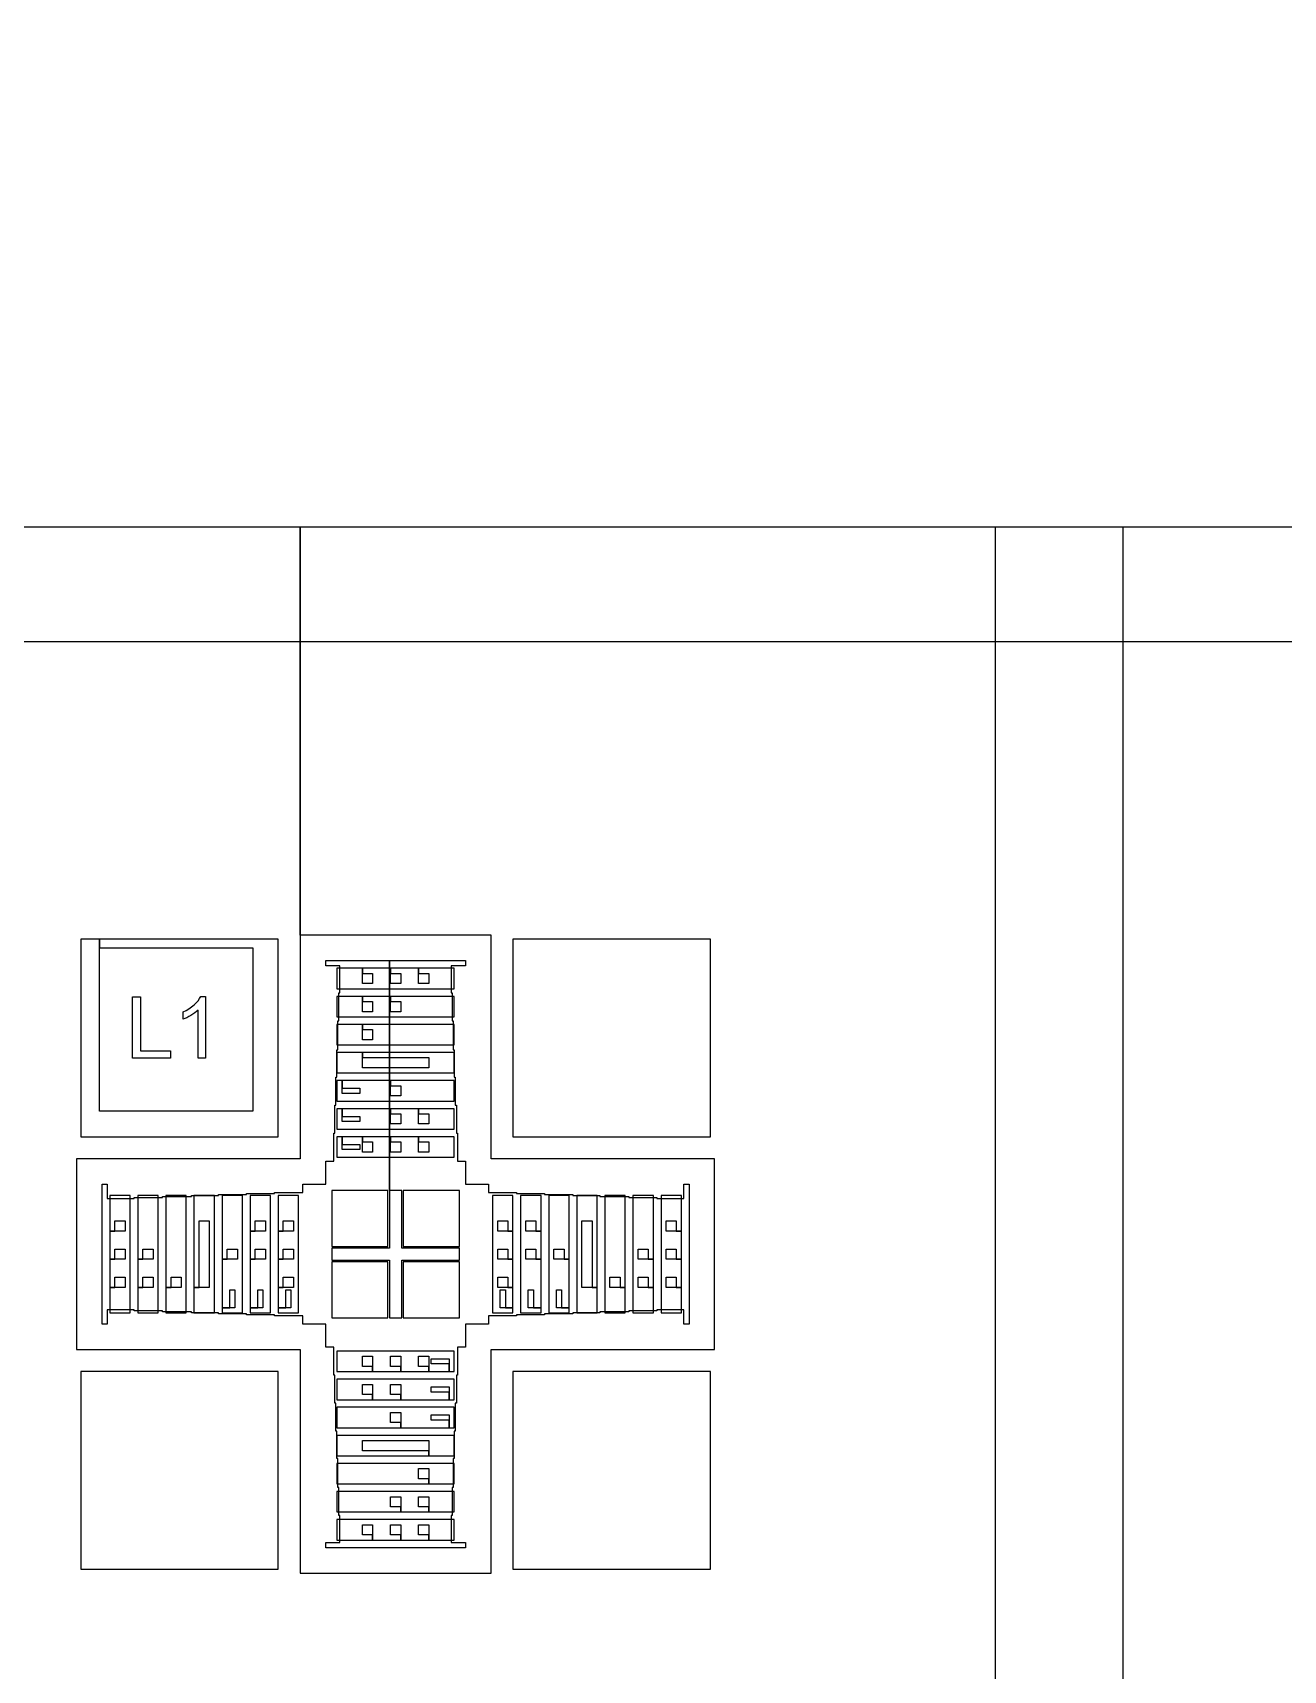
# Model space of a CAD drawing. Extents: x -45.2 to 45.2, y -25 to 2.
# Drawn here: x 42.222 to 42.835, y 0.396 to 1.198 of the extents above; entities that cross this region are included whole.
import ezdxf

# ---------------------------------------------------------------- set-up
doc = ezdxf.new("R2010")
doc.units = 0
doc.header["$MEASUREMENT"] = 0
for name, color, linetype in [('CHAMBERS', 3, 'Continuous'), ('MARKS', 1, 'Continuous'), ('SIEVE', 2, 'Continuous')]:
    doc.layers.add(name, color=color, linetype=linetype)

# ---------------------------------------------------------------- blocks, each defined once
blk = doc.blocks.new('ALIGNRIGHT')
at = {"layer": 'CHAMBERS', "linetype": 'Continuous'}
for points in [[(0, 2.9), (4.1, 2.9), (4.1, 4), (0, 4), (0, 2.9)], [(0, 2.9), (4.1, 2.9), (4.1, 4), (0, 4), (0, 2.9)], [(2.30625, 2.95625), (2.30625, 2.24375), (1.59375, 2.24375), (1.59375, 2.95625), (1.90325, 2.95625), (1.90325, 2.75625), (1.90325, 2.64675), (1.79375, 2.64675), (1.79375, 2.55325), (1.90325, 2.55325), (1.90325, 2.44375), (1.99675, 2.44375), (1.99675, 2.55325), (2.10625, 2.55325), (2.10625, 2.64675), (1.99675, 2.64675), (1.99675, 2.75625), (1.90325, 2.75625), (1.90325, 2.95625), (2.30625, 2.95625)], [(2.30625, 2.95625), (2.30625, 2.24375), (1.59375, 2.24375), (1.59375, 2.95625), (1.90325, 2.95625), (1.90325, 2.75625), (1.90325, 2.64675), (1.79375, 2.64675), (1.79375, 2.55325), (1.90325, 2.55325), (1.90325, 2.44375), (1.99675, 2.44375), (1.99675, 2.55325), (2.10625, 2.55325), (2.10625, 2.64675), (1.99675, 2.64675), (1.99675, 2.75625), (1.90325, 2.75625), (1.90325, 2.95625), (2.30625, 2.95625)]]:
    blk.add_lwpolyline(points, close=True, dxfattribs=at)
at = {"layer": 'MARKS', "linetype": 'Continuous'}
for points in [[(1.14575, 2.75425), (1.14575, 2.6575), (1.2425, 2.6575), (1.2425, 2.75425), (1.155, 2.75425), (1.155, 2.75), (1.23, 2.75), (1.23, 2.67), (1.155, 2.67), (1.155, 2.75425), (1.14575, 2.75425)], [(1.14575, 2.75425), (1.14575, 2.6575), (1.2425, 2.6575), (1.2425, 2.75425), (1.155, 2.75425), (1.155, 2.75), (1.23, 2.75), (1.23, 2.67), (1.155, 2.67), (1.155, 2.75425), (1.14575, 2.75425)], [(1.3575, 2.6575), (1.45425, 2.6575), (1.45425, 2.75425), (1.3575, 2.75425), (1.3575, 2.6575)], [(1.3575, 2.6575), (1.45425, 2.6575), (1.45425, 2.75425), (1.3575, 2.75425), (1.3575, 2.6575)], [(1.27125, 2.74), (1.27125, 2.73), (1.32875, 2.73), (1.32875, 2.74), (1.31125, 2.74), (1.31125, 2.7375), (1.31625, 2.7375), (1.31625, 2.7325), (1.31125, 2.7325), (1.31125, 2.74), (1.2975, 2.74), (1.2975, 2.7375), (1.3025, 2.7375), (1.3025, 2.7325), (1.2975, 2.7325), (1.2975, 2.74), (1.28375, 2.74), (1.28375, 2.7375), (1.28875, 2.7375), (1.28875, 2.7325), (1.28375, 2.7325), (1.28375, 2.74), (1.27125, 2.74)], [(1.27125, 2.74), (1.27125, 2.73), (1.32875, 2.73), (1.32875, 2.74), (1.31125, 2.74), (1.31125, 2.7375), (1.31625, 2.7375), (1.31625, 2.7325), (1.31125, 2.7325), (1.31125, 2.74), (1.2975, 2.74), (1.2975, 2.7375), (1.3025, 2.7375), (1.3025, 2.7325), (1.2975, 2.7325), (1.2975, 2.74), (1.28375, 2.74), (1.28375, 2.7375), (1.28875, 2.7375), (1.28875, 2.7325), (1.28375, 2.7325), (1.28375, 2.74), (1.27125, 2.74)], [(1.17107, 2.696), (1.17107, 2.726), (1.17504, 2.726), (1.17504, 2.69954), (1.189815, 2.69954), (1.189815, 2.696), (1.17107, 2.696)], [(1.17107, 2.696), (1.17107, 2.726), (1.17504, 2.726), (1.17504, 2.69954), (1.189815, 2.69954), (1.189815, 2.696), (1.17107, 2.696)], [(1.206923, 2.696), (1.20324, 2.696), (1.20324, 2.719472), (1.202503, 2.718837), (1.201685, 2.718203), (1.200764, 2.717568), (1.199741, 2.716934), (1.198676, 2.71632), (1.197694, 2.715809), (1.196753, 2.715379), (1.195873, 2.715031), (1.195873, 2.718592), (1.197367, 2.719349), (1.198758, 2.720188), (1.200068, 2.721109), (1.201275, 2.722111), (1.20234, 2.723135), (1.20324, 2.724137), (1.203977, 2.72514), (1.20455, 2.726122), (1.206923, 2.726122), (1.206923, 2.696)], [(1.206923, 2.696), (1.20324, 2.696), (1.20324, 2.719472), (1.202503, 2.718837), (1.201685, 2.718203), (1.200764, 2.717568), (1.199741, 2.716934), (1.198676, 2.71632), (1.197694, 2.715809), (1.196753, 2.715379), (1.195873, 2.715031), (1.195873, 2.718592), (1.197367, 2.719349), (1.198758, 2.720188), (1.200068, 2.721109), (1.201275, 2.722111), (1.20234, 2.723135), (1.20324, 2.724137), (1.203977, 2.72514), (1.20455, 2.726122), (1.206923, 2.726122), (1.206923, 2.696)], [(1.27125, 2.72625), (1.27125, 2.71625), (1.32875, 2.71625), (1.32875, 2.72625), (1.2975, 2.72625), (1.2975, 2.72375), (1.3025, 2.72375), (1.3025, 2.71875), (1.2975, 2.71875), (1.2975, 2.72625), (1.28375, 2.72625), (1.28375, 2.72375), (1.28875, 2.72375), (1.28875, 2.71875), (1.28375, 2.71875), (1.28375, 2.72625), (1.27125, 2.72625)], [(1.27125, 2.72625), (1.27125, 2.71625), (1.32875, 2.71625), (1.32875, 2.72625), (1.2975, 2.72625), (1.2975, 2.72375), (1.3025, 2.72375), (1.3025, 2.71875), (1.2975, 2.71875), (1.2975, 2.72625), (1.28375, 2.72625), (1.28375, 2.72375), (1.28875, 2.72375), (1.28875, 2.71875), (1.28375, 2.71875), (1.28375, 2.72625), (1.27125, 2.72625)], [(1.27125, 2.7125), (1.27125, 2.7025), (1.32875, 2.7025), (1.32875, 2.7125), (1.28375, 2.7125), (1.28375, 2.71), (1.28875, 2.71), (1.28875, 2.705), (1.28375, 2.705), (1.28375, 2.7125), (1.27125, 2.7125)], [(1.27125, 2.7125), (1.27125, 2.7025), (1.32875, 2.7025), (1.32875, 2.7125), (1.28375, 2.7125), (1.28375, 2.71), (1.28875, 2.71), (1.28875, 2.705), (1.28375, 2.705), (1.28375, 2.7125), (1.27125, 2.7125)], [(1.27125, 2.69875), (1.27125, 2.68875), (1.32875, 2.68875), (1.32875, 2.69875), (1.28375, 2.69875), (1.28375, 2.69625), (1.31625, 2.69625), (1.31625, 2.69125), (1.28375, 2.69125), (1.28375, 2.69875), (1.27125, 2.69875)], [(1.27125, 2.69875), (1.27125, 2.68875), (1.32875, 2.68875), (1.32875, 2.69875), (1.28375, 2.69875), (1.28375, 2.69625), (1.31625, 2.69625), (1.31625, 2.69125), (1.28375, 2.69125), (1.28375, 2.69875), (1.27125, 2.69875)], [(1.27125, 2.685), (1.27125, 2.675), (1.32875, 2.675), (1.32875, 2.685), (1.2975, 2.685), (1.2975, 2.6825), (1.3025, 2.6825), (1.3025, 2.6775), (1.2975, 2.6775), (1.2975, 2.685), (1.27375, 2.685), (1.27375, 2.68125), (1.2825, 2.68125), (1.2825, 2.67875), (1.27375, 2.67875), (1.27375, 2.685), (1.27125, 2.685)], [(1.27125, 2.685), (1.27125, 2.675), (1.32875, 2.675), (1.32875, 2.685), (1.2975, 2.685), (1.2975, 2.6825), (1.3025, 2.6825), (1.3025, 2.6775), (1.2975, 2.6775), (1.2975, 2.685), (1.27375, 2.685), (1.27375, 2.68125), (1.2825, 2.68125), (1.2825, 2.67875), (1.27375, 2.67875), (1.27375, 2.685), (1.27125, 2.685)], [(1.27125, 2.67125), (1.27125, 2.66125), (1.32875, 2.66125), (1.32875, 2.67125), (1.31125, 2.67125), (1.31125, 2.66875), (1.31625, 2.66875), (1.31625, 2.66375), (1.31125, 2.66375), (1.31125, 2.67125), (1.2975, 2.67125), (1.2975, 2.66875), (1.3025, 2.66875), (1.3025, 2.66375), (1.2975, 2.66375), (1.2975, 2.67125), (1.27375, 2.67125), (1.27375, 2.6675), (1.2825, 2.6675), (1.2825, 2.665), (1.27375, 2.665), (1.27375, 2.67125), (1.27125, 2.67125)], [(1.27125, 2.67125), (1.27125, 2.66125), (1.32875, 2.66125), (1.32875, 2.67125), (1.31125, 2.67125), (1.31125, 2.66875), (1.31625, 2.66875), (1.31625, 2.66375), (1.31125, 2.66375), (1.31125, 2.67125), (1.2975, 2.67125), (1.2975, 2.66875), (1.3025, 2.66875), (1.3025, 2.66375), (1.2975, 2.66375), (1.2975, 2.67125), (1.27375, 2.67125), (1.27375, 2.6675), (1.2825, 2.6675), (1.2825, 2.665), (1.27375, 2.665), (1.27375, 2.67125), (1.27125, 2.67125)], [(1.27125, 2.6575), (1.27125, 2.6475), (1.32875, 2.6475), (1.32875, 2.6575), (1.31125, 2.6575), (1.31125, 2.655), (1.31625, 2.655), (1.31625, 2.65), (1.31125, 2.65), (1.31125, 2.6575), (1.2975, 2.6575), (1.2975, 2.655), (1.3025, 2.655), (1.3025, 2.65), (1.2975, 2.65), (1.2975, 2.6575), (1.28375, 2.6575), (1.28375, 2.655), (1.28875, 2.655), (1.28875, 2.65), (1.28375, 2.65), (1.28375, 2.6575), (1.27375, 2.6575), (1.27375, 2.65375), (1.2825, 2.65375), (1.2825, 2.65125), (1.27375, 2.65125), (1.27375, 2.6575), (1.27125, 2.6575)], [(1.27125, 2.6575), (1.27125, 2.6475), (1.32875, 2.6475), (1.32875, 2.6575), (1.31125, 2.6575), (1.31125, 2.655), (1.31625, 2.655), (1.31625, 2.65), (1.31125, 2.65), (1.31125, 2.6575), (1.2975, 2.6575), (1.2975, 2.655), (1.3025, 2.655), (1.3025, 2.65), (1.2975, 2.65), (1.2975, 2.6575), (1.28375, 2.6575), (1.28375, 2.655), (1.28875, 2.655), (1.28875, 2.65), (1.28375, 2.65), (1.28375, 2.6575), (1.27375, 2.6575), (1.27375, 2.65375), (1.2825, 2.65375), (1.2825, 2.65125), (1.27375, 2.65125), (1.27375, 2.6575), (1.27125, 2.6575)], [(1.26875, 2.60375), (1.29625, 2.60375), (1.29625, 2.63125), (1.26875, 2.63125), (1.26875, 2.60375)], [(1.26875, 2.60375), (1.29625, 2.60375), (1.29625, 2.63125), (1.26875, 2.63125), (1.26875, 2.60375)], [(1.30375, 2.60375), (1.33125, 2.60375), (1.33125, 2.63125), (1.30375, 2.63125), (1.30375, 2.60375)], [(1.30375, 2.60375), (1.33125, 2.60375), (1.33125, 2.63125), (1.30375, 2.63125), (1.30375, 2.60375)], [(1.16, 2.57125), (1.17, 2.57125), (1.17, 2.62875), (1.16, 2.62875), (1.16, 2.61125), (1.1625, 2.61125), (1.1625, 2.61625), (1.1675, 2.61625), (1.1675, 2.61125), (1.16, 2.61125), (1.16, 2.5975), (1.1625, 2.5975), (1.1625, 2.6025), (1.1675, 2.6025), (1.1675, 2.5975), (1.16, 2.5975), (1.16, 2.58375), (1.1625, 2.58375), (1.1625, 2.58875), (1.1675, 2.58875), (1.1675, 2.58375), (1.16, 2.58375), (1.16, 2.57125)], [(1.16, 2.57125), (1.17, 2.57125), (1.17, 2.62875), (1.16, 2.62875), (1.16, 2.61125), (1.1625, 2.61125), (1.1625, 2.61625), (1.1675, 2.61625), (1.1675, 2.61125), (1.16, 2.61125), (1.16, 2.5975), (1.1625, 2.5975), (1.1625, 2.6025), (1.1675, 2.6025), (1.1675, 2.5975), (1.16, 2.5975), (1.16, 2.58375), (1.1625, 2.58375), (1.1625, 2.58875), (1.1675, 2.58875), (1.1675, 2.58375), (1.16, 2.58375), (1.16, 2.57125)], [(1.17375, 2.57125), (1.18375, 2.57125), (1.18375, 2.62875), (1.17375, 2.62875), (1.17375, 2.5975), (1.17625, 2.5975), (1.17625, 2.6025), (1.18125, 2.6025), (1.18125, 2.5975), (1.17375, 2.5975), (1.17375, 2.58375), (1.17625, 2.58375), (1.17625, 2.58875), (1.18125, 2.58875), (1.18125, 2.58375), (1.17375, 2.58375), (1.17375, 2.57125)], [(1.17375, 2.57125), (1.18375, 2.57125), (1.18375, 2.62875), (1.17375, 2.62875), (1.17375, 2.5975), (1.17625, 2.5975), (1.17625, 2.6025), (1.18125, 2.6025), (1.18125, 2.5975), (1.17375, 2.5975), (1.17375, 2.58375), (1.17625, 2.58375), (1.17625, 2.58875), (1.18125, 2.58875), (1.18125, 2.58375), (1.17375, 2.58375), (1.17375, 2.57125)], [(1.1875, 2.57125), (1.1975, 2.57125), (1.1975, 2.62875), (1.1875, 2.62875), (1.1875, 2.58375), (1.19, 2.58375), (1.19, 2.58875), (1.195, 2.58875), (1.195, 2.58375), (1.1875, 2.58375), (1.1875, 2.57125)], [(1.1875, 2.57125), (1.1975, 2.57125), (1.1975, 2.62875), (1.1875, 2.62875), (1.1875, 2.58375), (1.19, 2.58375), (1.19, 2.58875), (1.195, 2.58875), (1.195, 2.58375), (1.1875, 2.58375), (1.1875, 2.57125)], [(1.20125, 2.57125), (1.21125, 2.57125), (1.21125, 2.62875), (1.20125, 2.62875), (1.20125, 2.58375), (1.20375, 2.58375), (1.20375, 2.61625), (1.20875, 2.61625), (1.20875, 2.58375), (1.20125, 2.58375), (1.20125, 2.57125)], [(1.20125, 2.57125), (1.21125, 2.57125), (1.21125, 2.62875), (1.20125, 2.62875), (1.20125, 2.58375), (1.20375, 2.58375), (1.20375, 2.61625), (1.20875, 2.61625), (1.20875, 2.58375), (1.20125, 2.58375), (1.20125, 2.57125)], [(1.215, 2.57125), (1.225, 2.57125), (1.225, 2.62875), (1.215, 2.62875), (1.215, 2.5975), (1.2175, 2.5975), (1.2175, 2.6025), (1.2225, 2.6025), (1.2225, 2.5975), (1.215, 2.5975), (1.215, 2.57375), (1.21875, 2.57375), (1.21875, 2.5825), (1.22125, 2.5825), (1.22125, 2.57375), (1.215, 2.57375), (1.215, 2.57125)], [(1.215, 2.57125), (1.225, 2.57125), (1.225, 2.62875), (1.215, 2.62875), (1.215, 2.5975), (1.2175, 2.5975), (1.2175, 2.6025), (1.2225, 2.6025), (1.2225, 2.5975), (1.215, 2.5975), (1.215, 2.57375), (1.21875, 2.57375), (1.21875, 2.5825), (1.22125, 2.5825), (1.22125, 2.57375), (1.215, 2.57375), (1.215, 2.57125)], [(1.22875, 2.57125), (1.23875, 2.57125), (1.23875, 2.62875), (1.22875, 2.62875), (1.22875, 2.61125), (1.23125, 2.61125), (1.23125, 2.61625), (1.23625, 2.61625), (1.23625, 2.61125), (1.22875, 2.61125), (1.22875, 2.5975), (1.23125, 2.5975), (1.23125, 2.6025), (1.23625, 2.6025), (1.23625, 2.5975), (1.22875, 2.5975), (1.22875, 2.57375), (1.2325, 2.57375), (1.2325, 2.5825), (1.235, 2.5825), (1.235, 2.57375), (1.22875, 2.57375), (1.22875, 2.57125)], [(1.22875, 2.57125), (1.23875, 2.57125), (1.23875, 2.62875), (1.22875, 2.62875), (1.22875, 2.61125), (1.23125, 2.61125), (1.23125, 2.61625), (1.23625, 2.61625), (1.23625, 2.61125), (1.22875, 2.61125), (1.22875, 2.5975), (1.23125, 2.5975), (1.23125, 2.6025), (1.23625, 2.6025), (1.23625, 2.5975), (1.22875, 2.5975), (1.22875, 2.57375), (1.2325, 2.57375), (1.2325, 2.5825), (1.235, 2.5825), (1.235, 2.57375), (1.22875, 2.57375), (1.22875, 2.57125)], [(1.2425, 2.57125), (1.2525, 2.57125), (1.2525, 2.62875), (1.2425, 2.62875), (1.2425, 2.61125), (1.245, 2.61125), (1.245, 2.61625), (1.25, 2.61625), (1.25, 2.61125), (1.2425, 2.61125), (1.2425, 2.5975), (1.245, 2.5975), (1.245, 2.6025), (1.25, 2.6025), (1.25, 2.5975), (1.2425, 2.5975), (1.2425, 2.58375), (1.245, 2.58375), (1.245, 2.58875), (1.25, 2.58875), (1.25, 2.58375), (1.2425, 2.58375), (1.2425, 2.57375), (1.24625, 2.57375), (1.24625, 2.5825), (1.24875, 2.5825), (1.24875, 2.57375), (1.2425, 2.57375), (1.2425, 2.57125)], [(1.2425, 2.57125), (1.2525, 2.57125), (1.2525, 2.62875), (1.2425, 2.62875), (1.2425, 2.61125), (1.245, 2.61125), (1.245, 2.61625), (1.25, 2.61625), (1.25, 2.61125), (1.2425, 2.61125), (1.2425, 2.5975), (1.245, 2.5975), (1.245, 2.6025), (1.25, 2.6025), (1.25, 2.5975), (1.2425, 2.5975), (1.2425, 2.58375), (1.245, 2.58375), (1.245, 2.58875), (1.25, 2.58875), (1.25, 2.58375), (1.2425, 2.58375), (1.2425, 2.57375), (1.24625, 2.57375), (1.24625, 2.5825), (1.24875, 2.5825), (1.24875, 2.57375), (1.2425, 2.57375), (1.2425, 2.57125)], [(1.3575, 2.57125), (1.3575, 2.57375), (1.35125, 2.57375), (1.35125, 2.5825), (1.35375, 2.5825), (1.35375, 2.57375), (1.3575, 2.57375), (1.3575, 2.58375), (1.35, 2.58375), (1.35, 2.58875), (1.355, 2.58875), (1.355, 2.58375), (1.3575, 2.58375), (1.3575, 2.5975), (1.35, 2.5975), (1.35, 2.6025), (1.355, 2.6025), (1.355, 2.5975), (1.3575, 2.5975), (1.3575, 2.61125), (1.35, 2.61125), (1.35, 2.61625), (1.355, 2.61625), (1.355, 2.61125), (1.3575, 2.61125), (1.3575, 2.62875), (1.3475, 2.62875), (1.3475, 2.57125), (1.3575, 2.57125)], [(1.3575, 2.57125), (1.3575, 2.57375), (1.35125, 2.57375), (1.35125, 2.5825), (1.35375, 2.5825), (1.35375, 2.57375), (1.3575, 2.57375), (1.3575, 2.58375), (1.35, 2.58375), (1.35, 2.58875), (1.355, 2.58875), (1.355, 2.58375), (1.3575, 2.58375), (1.3575, 2.5975), (1.35, 2.5975), (1.35, 2.6025), (1.355, 2.6025), (1.355, 2.5975), (1.3575, 2.5975), (1.3575, 2.61125), (1.35, 2.61125), (1.35, 2.61625), (1.355, 2.61625), (1.355, 2.61125), (1.3575, 2.61125), (1.3575, 2.62875), (1.3475, 2.62875), (1.3475, 2.57125), (1.3575, 2.57125)], [(1.37125, 2.57125), (1.37125, 2.57375), (1.365, 2.57375), (1.365, 2.5825), (1.3675, 2.5825), (1.3675, 2.57375), (1.37125, 2.57375), (1.37125, 2.5975), (1.36375, 2.5975), (1.36375, 2.6025), (1.36875, 2.6025), (1.36875, 2.5975), (1.37125, 2.5975), (1.37125, 2.61125), (1.36375, 2.61125), (1.36375, 2.61625), (1.36875, 2.61625), (1.36875, 2.61125), (1.37125, 2.61125), (1.37125, 2.62875), (1.36125, 2.62875), (1.36125, 2.57125), (1.37125, 2.57125)], [(1.37125, 2.57125), (1.37125, 2.57375), (1.365, 2.57375), (1.365, 2.5825), (1.3675, 2.5825), (1.3675, 2.57375), (1.37125, 2.57375), (1.37125, 2.5975), (1.36375, 2.5975), (1.36375, 2.6025), (1.36875, 2.6025), (1.36875, 2.5975), (1.37125, 2.5975), (1.37125, 2.61125), (1.36375, 2.61125), (1.36375, 2.61625), (1.36875, 2.61625), (1.36875, 2.61125), (1.37125, 2.61125), (1.37125, 2.62875), (1.36125, 2.62875), (1.36125, 2.57125), (1.37125, 2.57125)], [(1.385, 2.57125), (1.385, 2.57375), (1.37875, 2.57375), (1.37875, 2.5825), (1.38125, 2.5825), (1.38125, 2.57375), (1.385, 2.57375), (1.385, 2.5975), (1.3775, 2.5975), (1.3775, 2.6025), (1.3825, 2.6025), (1.3825, 2.5975), (1.385, 2.5975), (1.385, 2.62875), (1.375, 2.62875), (1.375, 2.57125), (1.385, 2.57125)], [(1.385, 2.57125), (1.385, 2.57375), (1.37875, 2.57375), (1.37875, 2.5825), (1.38125, 2.5825), (1.38125, 2.57375), (1.385, 2.57375), (1.385, 2.5975), (1.3775, 2.5975), (1.3775, 2.6025), (1.3825, 2.6025), (1.3825, 2.5975), (1.385, 2.5975), (1.385, 2.62875), (1.375, 2.62875), (1.375, 2.57125), (1.385, 2.57125)], [(1.39875, 2.57125), (1.39875, 2.58375), (1.39125, 2.58375), (1.39125, 2.61625), (1.39625, 2.61625), (1.39625, 2.58375), (1.39875, 2.58375), (1.39875, 2.62875), (1.38875, 2.62875), (1.38875, 2.57125), (1.39875, 2.57125)], [(1.39875, 2.57125), (1.39875, 2.58375), (1.39125, 2.58375), (1.39125, 2.61625), (1.39625, 2.61625), (1.39625, 2.58375), (1.39875, 2.58375), (1.39875, 2.62875), (1.38875, 2.62875), (1.38875, 2.57125), (1.39875, 2.57125)], [(1.4125, 2.57125), (1.4125, 2.58375), (1.405, 2.58375), (1.405, 2.58875), (1.41, 2.58875), (1.41, 2.58375), (1.4125, 2.58375), (1.4125, 2.62875), (1.4025, 2.62875), (1.4025, 2.57125), (1.4125, 2.57125)], [(1.4125, 2.57125), (1.4125, 2.58375), (1.405, 2.58375), (1.405, 2.58875), (1.41, 2.58875), (1.41, 2.58375), (1.4125, 2.58375), (1.4125, 2.62875), (1.4025, 2.62875), (1.4025, 2.57125), (1.4125, 2.57125)], [(1.42625, 2.57125), (1.42625, 2.58375), (1.41875, 2.58375), (1.41875, 2.58875), (1.42375, 2.58875), (1.42375, 2.58375), (1.42625, 2.58375), (1.42625, 2.5975), (1.41875, 2.5975), (1.41875, 2.6025), (1.42375, 2.6025), (1.42375, 2.5975), (1.42625, 2.5975), (1.42625, 2.62875), (1.41625, 2.62875), (1.41625, 2.57125), (1.42625, 2.57125)], [(1.42625, 2.57125), (1.42625, 2.58375), (1.41875, 2.58375), (1.41875, 2.58875), (1.42375, 2.58875), (1.42375, 2.58375), (1.42625, 2.58375), (1.42625, 2.5975), (1.41875, 2.5975), (1.41875, 2.6025), (1.42375, 2.6025), (1.42375, 2.5975), (1.42625, 2.5975), (1.42625, 2.62875), (1.41625, 2.62875), (1.41625, 2.57125), (1.42625, 2.57125)], [(1.44, 2.57125), (1.44, 2.58375), (1.4325, 2.58375), (1.4325, 2.58875), (1.4375, 2.58875), (1.4375, 2.58375), (1.44, 2.58375), (1.44, 2.5975), (1.4325, 2.5975), (1.4325, 2.6025), (1.4375, 2.6025), (1.4375, 2.5975), (1.44, 2.5975), (1.44, 2.61125), (1.4325, 2.61125), (1.4325, 2.61625), (1.4375, 2.61625), (1.4375, 2.61125), (1.44, 2.61125), (1.44, 2.62875), (1.43, 2.62875), (1.43, 2.57125), (1.44, 2.57125)], [(1.44, 2.57125), (1.44, 2.58375), (1.4325, 2.58375), (1.4325, 2.58875), (1.4375, 2.58875), (1.4375, 2.58375), (1.44, 2.58375), (1.44, 2.5975), (1.4325, 2.5975), (1.4325, 2.6025), (1.4375, 2.6025), (1.4375, 2.5975), (1.44, 2.5975), (1.44, 2.61125), (1.4325, 2.61125), (1.4325, 2.61625), (1.4375, 2.61625), (1.4375, 2.61125), (1.44, 2.61125), (1.44, 2.62875), (1.43, 2.62875), (1.43, 2.57125), (1.44, 2.57125)], [(1.26875, 2.56875), (1.29625, 2.56875), (1.29625, 2.59625), (1.26875, 2.59625), (1.26875, 2.56875)], [(1.26875, 2.56875), (1.29625, 2.56875), (1.29625, 2.59625), (1.26875, 2.59625), (1.26875, 2.56875)], [(1.30375, 2.56875), (1.33125, 2.56875), (1.33125, 2.59625), (1.30375, 2.59625), (1.30375, 2.56875)], [(1.30375, 2.56875), (1.33125, 2.56875), (1.33125, 2.59625), (1.30375, 2.59625), (1.30375, 2.56875)], [(1.32875, 2.5425), (1.32875, 2.5525), (1.27125, 2.5525), (1.27125, 2.5425), (1.28875, 2.5425), (1.28875, 2.545), (1.28375, 2.545), (1.28375, 2.55), (1.28875, 2.55), (1.28875, 2.5425), (1.3025, 2.5425), (1.3025, 2.545), (1.2975, 2.545), (1.2975, 2.55), (1.3025, 2.55), (1.3025, 2.5425), (1.31625, 2.5425), (1.31625, 2.545), (1.31125, 2.545), (1.31125, 2.55), (1.31625, 2.55), (1.31625, 2.5425), (1.32625, 2.5425), (1.32625, 2.54625), (1.3175, 2.54625), (1.3175, 2.54875), (1.32625, 2.54875), (1.32625, 2.5425), (1.32875, 2.5425)], [(1.32875, 2.5425), (1.32875, 2.5525), (1.27125, 2.5525), (1.27125, 2.5425), (1.28875, 2.5425), (1.28875, 2.545), (1.28375, 2.545), (1.28375, 2.55), (1.28875, 2.55), (1.28875, 2.5425), (1.3025, 2.5425), (1.3025, 2.545), (1.2975, 2.545), (1.2975, 2.55), (1.3025, 2.55), (1.3025, 2.5425), (1.31625, 2.5425), (1.31625, 2.545), (1.31125, 2.545), (1.31125, 2.55), (1.31625, 2.55), (1.31625, 2.5425), (1.32625, 2.5425), (1.32625, 2.54625), (1.3175, 2.54625), (1.3175, 2.54875), (1.32625, 2.54875), (1.32625, 2.5425), (1.32875, 2.5425)], [(1.14575, 2.44575), (1.2425, 2.44575), (1.2425, 2.5425), (1.14575, 2.5425), (1.14575, 2.44575)], [(1.14575, 2.44575), (1.2425, 2.44575), (1.2425, 2.5425), (1.14575, 2.5425), (1.14575, 2.44575)], [(1.3575, 2.44575), (1.45425, 2.44575), (1.45425, 2.5425), (1.3575, 2.5425), (1.3575, 2.44575)], [(1.3575, 2.44575), (1.45425, 2.44575), (1.45425, 2.5425), (1.3575, 2.5425), (1.3575, 2.44575)], [(1.32875, 2.52875), (1.32875, 2.53875), (1.27125, 2.53875), (1.27125, 2.52875), (1.28875, 2.52875), (1.28875, 2.53125), (1.28375, 2.53125), (1.28375, 2.53625), (1.28875, 2.53625), (1.28875, 2.52875), (1.3025, 2.52875), (1.3025, 2.53125), (1.2975, 2.53125), (1.2975, 2.53625), (1.3025, 2.53625), (1.3025, 2.52875), (1.32625, 2.52875), (1.32625, 2.5325), (1.3175, 2.5325), (1.3175, 2.535), (1.32625, 2.535), (1.32625, 2.52875), (1.32875, 2.52875)], [(1.32875, 2.52875), (1.32875, 2.53875), (1.27125, 2.53875), (1.27125, 2.52875), (1.28875, 2.52875), (1.28875, 2.53125), (1.28375, 2.53125), (1.28375, 2.53625), (1.28875, 2.53625), (1.28875, 2.52875), (1.3025, 2.52875), (1.3025, 2.53125), (1.2975, 2.53125), (1.2975, 2.53625), (1.3025, 2.53625), (1.3025, 2.52875), (1.32625, 2.52875), (1.32625, 2.5325), (1.3175, 2.5325), (1.3175, 2.535), (1.32625, 2.535), (1.32625, 2.52875), (1.32875, 2.52875)], [(1.32875, 2.515), (1.32875, 2.525), (1.27125, 2.525), (1.27125, 2.515), (1.3025, 2.515), (1.3025, 2.5175), (1.2975, 2.5175), (1.2975, 2.5225), (1.3025, 2.5225), (1.3025, 2.515), (1.32625, 2.515), (1.32625, 2.51875), (1.3175, 2.51875), (1.3175, 2.52125), (1.32625, 2.52125), (1.32625, 2.515), (1.32875, 2.515)], [(1.32875, 2.515), (1.32875, 2.525), (1.27125, 2.525), (1.27125, 2.515), (1.3025, 2.515), (1.3025, 2.5175), (1.2975, 2.5175), (1.2975, 2.5225), (1.3025, 2.5225), (1.3025, 2.515), (1.32625, 2.515), (1.32625, 2.51875), (1.3175, 2.51875), (1.3175, 2.52125), (1.32625, 2.52125), (1.32625, 2.515), (1.32875, 2.515)], [(1.32875, 2.50125), (1.32875, 2.51125), (1.27125, 2.51125), (1.27125, 2.50125), (1.31625, 2.50125), (1.31625, 2.50375), (1.28375, 2.50375), (1.28375, 2.50875), (1.31625, 2.50875), (1.31625, 2.50125), (1.32875, 2.50125)], [(1.32875, 2.50125), (1.32875, 2.51125), (1.27125, 2.51125), (1.27125, 2.50125), (1.31625, 2.50125), (1.31625, 2.50375), (1.28375, 2.50375), (1.28375, 2.50875), (1.31625, 2.50875), (1.31625, 2.50125), (1.32875, 2.50125)], [(1.32875, 2.4875), (1.32875, 2.4975), (1.27125, 2.4975), (1.27125, 2.4875), (1.31625, 2.4875), (1.31625, 2.49), (1.31125, 2.49), (1.31125, 2.495), (1.31625, 2.495), (1.31625, 2.4875), (1.32875, 2.4875)], [(1.32875, 2.4875), (1.32875, 2.4975), (1.27125, 2.4975), (1.27125, 2.4875), (1.31625, 2.4875), (1.31625, 2.49), (1.31125, 2.49), (1.31125, 2.495), (1.31625, 2.495), (1.31625, 2.4875), (1.32875, 2.4875)], [(1.32875, 2.47375), (1.32875, 2.48375), (1.27125, 2.48375), (1.27125, 2.47375), (1.3025, 2.47375), (1.3025, 2.47625), (1.2975, 2.47625), (1.2975, 2.48125), (1.3025, 2.48125), (1.3025, 2.47375), (1.31625, 2.47375), (1.31625, 2.47625), (1.31125, 2.47625), (1.31125, 2.48125), (1.31625, 2.48125), (1.31625, 2.47375), (1.32875, 2.47375)], [(1.32875, 2.47375), (1.32875, 2.48375), (1.27125, 2.48375), (1.27125, 2.47375), (1.3025, 2.47375), (1.3025, 2.47625), (1.2975, 2.47625), (1.2975, 2.48125), (1.3025, 2.48125), (1.3025, 2.47375), (1.31625, 2.47375), (1.31625, 2.47625), (1.31125, 2.47625), (1.31125, 2.48125), (1.31625, 2.48125), (1.31625, 2.47375), (1.32875, 2.47375)], [(1.32875, 2.46), (1.32875, 2.47), (1.27125, 2.47), (1.27125, 2.46), (1.28875, 2.46), (1.28875, 2.4625), (1.28375, 2.4625), (1.28375, 2.4675), (1.28875, 2.4675), (1.28875, 2.46), (1.3025, 2.46), (1.3025, 2.4625), (1.2975, 2.4625), (1.2975, 2.4675), (1.3025, 2.4675), (1.3025, 2.46), (1.31625, 2.46), (1.31625, 2.4625), (1.31125, 2.4625), (1.31125, 2.4675), (1.31625, 2.4675), (1.31625, 2.46), (1.32875, 2.46)], [(1.32875, 2.46), (1.32875, 2.47), (1.27125, 2.47), (1.27125, 2.46), (1.28875, 2.46), (1.28875, 2.4625), (1.28375, 2.4625), (1.28375, 2.4675), (1.28875, 2.4675), (1.28875, 2.46), (1.3025, 2.46), (1.3025, 2.4625), (1.2975, 2.4625), (1.2975, 2.4675), (1.3025, 2.4675), (1.3025, 2.46), (1.31625, 2.46), (1.31625, 2.4625), (1.31125, 2.4625), (1.31125, 2.4675), (1.31625, 2.4675), (1.31625, 2.46), (1.32875, 2.46)]]:
    blk.add_lwpolyline(points, close=True, dxfattribs=at)
at = {"layer": 'SIEVE', "linetype": 'Continuous'}
for points in [[(0, 2.9), (4.1, 2.9), (4.1, 4), (0, 4), (0, 2.9)], [(0, 2.9), (4.1, 2.9), (4.1, 4), (0, 4), (0, 2.9)], [(1.65625, 2.95625), (1.65625, 2.24375), (0.94375, 2.24375), (0.94375, 2.95625), (1.25325, 2.95625), (1.25325, 2.75625), (1.25325, 2.64675), (1.14375, 2.64675), (1.14375, 2.55325), (1.25325, 2.55325), (1.25325, 2.44375), (1.34675, 2.44375), (1.34675, 2.55325), (1.45625, 2.55325), (1.45625, 2.64675), (1.34675, 2.64675), (1.34675, 2.75625), (1.25325, 2.75625), (1.25325, 2.95625), (1.65625, 2.95625)], [(1.65625, 2.95625), (1.65625, 2.24375), (0.94375, 2.24375), (0.94375, 2.95625), (1.25325, 2.95625), (1.25325, 2.75625), (1.25325, 2.64675), (1.14375, 2.64675), (1.14375, 2.55325), (1.25325, 2.55325), (1.25325, 2.44375), (1.34675, 2.44375), (1.34675, 2.55325), (1.45625, 2.55325), (1.45625, 2.64675), (1.34675, 2.64675), (1.34675, 2.75625), (1.25325, 2.75625), (1.25325, 2.95625), (1.65625, 2.95625)], [(1.33425, 2.74375), (1.33425, 2.74125), (1.32725, 2.74125), (1.32725, 2.728), (1.32775, 2.728), (1.32775, 2.71425), (1.32825, 2.71425), (1.32825, 2.7), (1.32875, 2.7), (1.32875, 2.68675), (1.32925, 2.68675), (1.32925, 2.673), (1.32975, 2.673), (1.32975, 2.65925), (1.33025, 2.65925), (1.33025, 2.6455), (1.33425, 2.6455), (1.33425, 2.63425), (1.3455, 2.63425), (1.3455, 2.63025), (1.35925, 2.63025), (1.35925, 2.62975), (1.373, 2.62975), (1.373, 2.62925), (1.38675, 2.62925), (1.38675, 2.62875), (1.4, 2.62875), (1.4, 2.62825), (1.41425, 2.62825), (1.41425, 2.62775), (1.428, 2.62775), (1.428, 2.62725), (1.44125, 2.62725), (1.44125, 2.63425), (1.44375, 2.63425), (1.44375, 2.56575), (1.44125, 2.56575), (1.44125, 2.57275), (1.428, 2.57275), (1.428, 2.57225), (1.41425, 2.57225), (1.41425, 2.57175), (1.4, 2.57175), (1.4, 2.57125), (1.38675, 2.57125), (1.38675, 2.57075), (1.373, 2.57075), (1.373, 2.57025), (1.35925, 2.57025), (1.35925, 2.56975), (1.3455, 2.56975), (1.3455, 2.56575), (1.33425, 2.56575), (1.33425, 2.5545), (1.33025, 2.5545), (1.33025, 2.54075), (1.32975, 2.54075), (1.32975, 2.527), (1.32925, 2.527), (1.32925, 2.51325), (1.32875, 2.51325), (1.32875, 2.5), (1.32825, 2.5), (1.32825, 2.48575), (1.32775, 2.48575), (1.32775, 2.472), (1.32725, 2.472), (1.32725, 2.45875), (1.33425, 2.45875), (1.33425, 2.45625), (1.26575, 2.45625), (1.26575, 2.45875), (1.27275, 2.45875), (1.27275, 2.472), (1.27225, 2.472), (1.27225, 2.48575), (1.27175, 2.48575), (1.27175, 2.5), (1.27125, 2.5), (1.27125, 2.51325), (1.27075, 2.51325), (1.27075, 2.527), (1.27025, 2.527), (1.27025, 2.54075), (1.26975, 2.54075), (1.26975, 2.5545), (1.26575, 2.5545), (1.26575, 2.56575), (1.2545, 2.56575), (1.2545, 2.56975), (1.24075, 2.56975), (1.24075, 2.57025), (1.227, 2.57025), (1.227, 2.57075), (1.21325, 2.57075), (1.21325, 2.57125), (1.2, 2.57125), (1.2, 2.57175), (1.18575, 2.57175), (1.18575, 2.57225), (1.172, 2.57225), (1.172, 2.57275), (1.15875, 2.57275), (1.15875, 2.56575), (1.15625, 2.56575), (1.15625, 2.63425), (1.15875, 2.63425), (1.15875, 2.62725), (1.172, 2.62725), (1.172, 2.62775), (1.18575, 2.62775), (1.18575, 2.62825), (1.2, 2.62825), (1.2, 2.62875), (1.21325, 2.62875), (1.21325, 2.62925), (1.227, 2.62925), (1.227, 2.62975), (1.24075, 2.62975), (1.24075, 2.63025), (1.2545, 2.63025), (1.2545, 2.63425), (1.26575, 2.63425), (1.26575, 2.6455), (1.26975, 2.6455), (1.26975, 2.65925), (1.27025, 2.65925), (1.27025, 2.673), (1.27075, 2.673), (1.27075, 2.68675), (1.27125, 2.68675), (1.27125, 2.7), (1.27175, 2.7), (1.27175, 2.71425), (1.27225, 2.71425), (1.27225, 2.728), (1.27275, 2.728), (1.27275, 2.74125), (1.26575, 2.74125), (1.26575, 2.74375), (1.297, 2.74375), (1.297, 2.63125), (1.297, 2.603), (1.26875, 2.603), (1.26875, 2.597), (1.297, 2.597), (1.297, 2.56875), (1.303, 2.56875), (1.303, 2.597), (1.33125, 2.597), (1.33125, 2.603), (1.303, 2.603), (1.303, 2.63125), (1.297, 2.63125), (1.297, 2.74375), (1.33425, 2.74375)], [(1.33425, 2.74375), (1.33425, 2.74125), (1.32725, 2.74125), (1.32725, 2.728), (1.32775, 2.728), (1.32775, 2.71425), (1.32825, 2.71425), (1.32825, 2.7), (1.32875, 2.7), (1.32875, 2.68675), (1.32925, 2.68675), (1.32925, 2.673), (1.32975, 2.673), (1.32975, 2.65925), (1.33025, 2.65925), (1.33025, 2.6455), (1.33425, 2.6455), (1.33425, 2.63425), (1.3455, 2.63425), (1.3455, 2.63025), (1.35925, 2.63025), (1.35925, 2.62975), (1.373, 2.62975), (1.373, 2.62925), (1.38675, 2.62925), (1.38675, 2.62875), (1.4, 2.62875), (1.4, 2.62825), (1.41425, 2.62825), (1.41425, 2.62775), (1.428, 2.62775), (1.428, 2.62725), (1.44125, 2.62725), (1.44125, 2.63425), (1.44375, 2.63425), (1.44375, 2.56575), (1.44125, 2.56575), (1.44125, 2.57275), (1.428, 2.57275), (1.428, 2.57225), (1.41425, 2.57225), (1.41425, 2.57175), (1.4, 2.57175), (1.4, 2.57125), (1.38675, 2.57125), (1.38675, 2.57075), (1.373, 2.57075), (1.373, 2.57025), (1.35925, 2.57025), (1.35925, 2.56975), (1.3455, 2.56975), (1.3455, 2.56575), (1.33425, 2.56575), (1.33425, 2.5545), (1.33025, 2.5545), (1.33025, 2.54075), (1.32975, 2.54075), (1.32975, 2.527), (1.32925, 2.527), (1.32925, 2.51325), (1.32875, 2.51325), (1.32875, 2.5), (1.32825, 2.5), (1.32825, 2.48575), (1.32775, 2.48575), (1.32775, 2.472), (1.32725, 2.472), (1.32725, 2.45875), (1.33425, 2.45875), (1.33425, 2.45625), (1.26575, 2.45625), (1.26575, 2.45875), (1.27275, 2.45875), (1.27275, 2.472), (1.27225, 2.472), (1.27225, 2.48575), (1.27175, 2.48575), (1.27175, 2.5), (1.27125, 2.5), (1.27125, 2.51325), (1.27075, 2.51325), (1.27075, 2.527), (1.27025, 2.527), (1.27025, 2.54075), (1.26975, 2.54075), (1.26975, 2.5545), (1.26575, 2.5545), (1.26575, 2.56575), (1.2545, 2.56575), (1.2545, 2.56975), (1.24075, 2.56975), (1.24075, 2.57025), (1.227, 2.57025), (1.227, 2.57075), (1.21325, 2.57075), (1.21325, 2.57125), (1.2, 2.57125), (1.2, 2.57175), (1.18575, 2.57175), (1.18575, 2.57225), (1.172, 2.57225), (1.172, 2.57275), (1.15875, 2.57275), (1.15875, 2.56575), (1.15625, 2.56575), (1.15625, 2.63425), (1.15875, 2.63425), (1.15875, 2.62725), (1.172, 2.62725), (1.172, 2.62775), (1.18575, 2.62775), (1.18575, 2.62825), (1.2, 2.62825), (1.2, 2.62875), (1.21325, 2.62875), (1.21325, 2.62925), (1.227, 2.62925), (1.227, 2.62975), (1.24075, 2.62975), (1.24075, 2.63025), (1.2545, 2.63025), (1.2545, 2.63425), (1.26575, 2.63425), (1.26575, 2.6455), (1.26975, 2.6455), (1.26975, 2.65925), (1.27025, 2.65925), (1.27025, 2.673), (1.27075, 2.673), (1.27075, 2.68675), (1.27125, 2.68675), (1.27125, 2.7), (1.27175, 2.7), (1.27175, 2.71425), (1.27225, 2.71425), (1.27225, 2.728), (1.27275, 2.728), (1.27275, 2.74125), (1.26575, 2.74125), (1.26575, 2.74375), (1.297, 2.74375), (1.297, 2.63125), (1.297, 2.603), (1.26875, 2.603), (1.26875, 2.597), (1.297, 2.597), (1.297, 2.56875), (1.303, 2.56875), (1.303, 2.597), (1.33125, 2.597), (1.33125, 2.603), (1.303, 2.603), (1.303, 2.63125), (1.297, 2.63125), (1.297, 2.74375), (1.33425, 2.74375)]]:
    blk.add_lwpolyline(points, close=True, dxfattribs=at)

msp = doc.modelspace()

# ---------------------------------------------------------------- block references
msp.add_blockref('ALIGNRIGHT', (41.1, -2))

doc.saveas('drawing.dxf')
